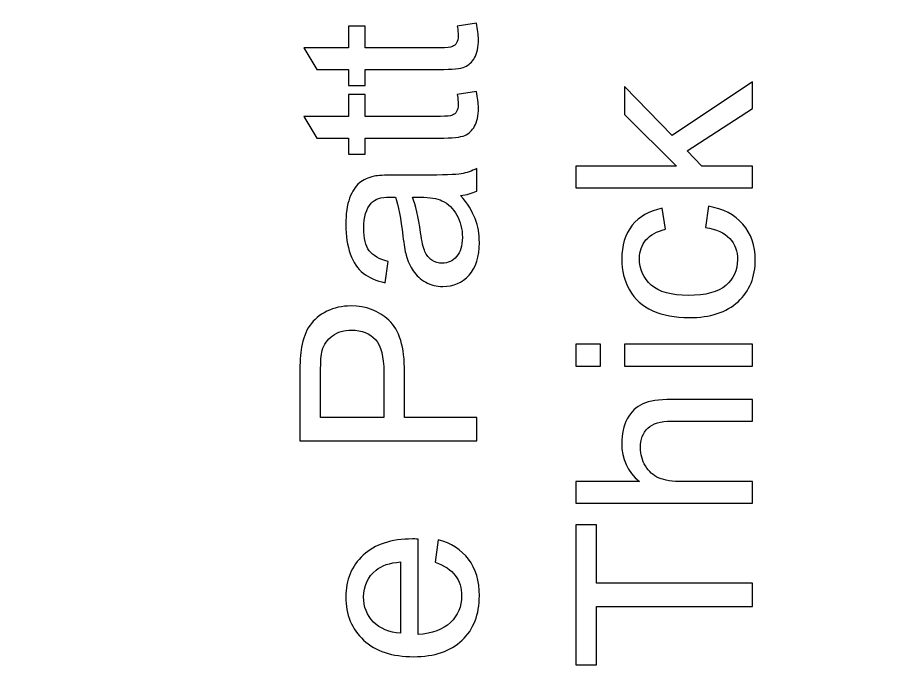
# Model space of a CAD drawing. Header units: millimetres. Extents: x -870 to 610, y 34 to 322.
# Drawn here: x -101.49 to -79.07, y 100.26 to 117.14 of the extents above; entities that cross this region are included whole.
import ezdxf

# ---------------------------------------------------------------- set-up
doc = ezdxf.new("R2010")
doc.units = ezdxf.units.MM
doc.header["$MEASUREMENT"] = 0
doc.layers.add('Layer 1', color=7, linetype='Continuous')

msp = doc.modelspace()

# ---------------------------------------------------------------- linework, layer by layer
at = {"layer": 'Layer 1', "lineweight": 18}
msp.add_open_spline([(-61.4583, 140.3243), (-62.143, 130.0218), (-67.5645, 122.997), (-67.3692, 113.5247), (-67.3692, 113.5247), (-68.2073, 117.8319), (-68.9892, 121.888), (-69.8006, 126.4278), (-69.8006, 126.4278), (-70.3018, 129.2324), (-70.4464, 131.5609), (-69.5501, 134.3017), (-69.5501, 134.3017), (-66.2616, 144.359), (-67.2655, 140.6717), (-71.7917, 144.1146), (-71.7917, 144.1146), (-77.2199, 148.2432), (-74.4601, 153.2347), (-74.0614, 159.0283), (-74.0614, 159.0283), (-73.6944, 164.3653), (-76.9117, 171.2789), (-77.229, 180.9115), (-77.229, 180.9115), (-77.6488, 193.6667), (-74.965, 197.454), (-73.2, 207.4215), (-73.2, 207.4215), (-73.0204, 208.4352), (-72.9897, 209.2928), (-72.8416, 210.0051), (-72.8416, 210.0051), (-72.8416, 210.0051), (-72.8416, 210.0053), (-72.8416, 210.0053), (-72.8416, 210.0053), (-72.8416, 210.0053), (-72.153, 220.0835), (-72.153, 220.0835), (-72.153, 220.0835), (-72.153, 220.0835), (-73.9793, 229.7712), (-73.9793, 229.7712), (-73.9793, 229.7712), (-73.9793, 229.7712), (-77.3443, 243.3522), (-77.3443, 243.3522), (-77.3443, 243.3522), (-77.3443, 243.3522), (-78.8558, 249.0034), (-78.8558, 249.0034), (-78.8558, 249.0034), (-78.8558, 249.0034), (-82.1654, 260.8102), (-82.1654, 260.8102), (-82.1654, 260.8102), (-82.1654, 260.8102), (-85.4457, 270.5513), (-85.4457, 270.5513), (-85.4457, 270.5513), (-85.4457, 270.5513), (-86.582, 274.0215), (-86.582, 274.0215), (-86.582, 274.0215), (-86.582, 274.0215), (-89.5018, 282.2442), (-89.5018, 282.2442), (-89.5018, 282.2442), (-89.5377, 282.2444), (-89.5733, 282.245), (-89.6085, 282.2459), (-89.6085, 282.2459), (-89.6085, 282.2459), (-90.1014, 283.9327), (-90.1014, 283.9327), (-90.1014, 283.9327), (-90.1014, 283.9327), (-93.7294, 292.6255), (-93.7294, 292.6255), (-93.7294, 292.6255), (-93.7294, 292.6255), (-96.8231, 299.4259), (-96.8231, 299.4259), (-96.8231, 299.4259), (-96.8231, 299.4259), (-102.3673, 308.6872), (-102.3673, 308.6872), (-102.3673, 308.6872), (-107.5366, 314.8667), (-102.4277, 318.1924), (-114.7419, 317.5729), (-114.7419, 317.5729), (-119.1629, 317.3505), (-123.3097, 316.8835), (-127.0643, 315.6869), (-127.0643, 315.6869), (-135.6741, 312.9428), (-139.169, 309.5699), (-143.714, 304.1025), (-143.714, 304.1025), (-147.9106, 299.0542), (-151.6037, 292.6966), (-153.9396, 285.7551), (-153.9396, 285.7551), (-155.2429, 281.8825), (-155.2458, 277.6894), (-155.5474, 273.3557), (-155.5474, 273.3557), (-155.5474, 273.3557), (-159.1261, 248.5431), (-159.1261, 248.5431), (-159.1261, 248.5431), (-159.9011, 244.1717), (-161.2298, 241.0493), (-162.127, 237.17), (-162.127, 237.17), (-163.4406, 231.4902), (-158.5768, 231.6859), (-160.8392, 225.9524), (-160.8392, 225.9524), (-162.6588, 221.3413), (-163.8048, 220.8725), (-162.3938, 214.8218), (-162.3938, 214.8218), (-160.088, 204.933), (-157.4682, 204.3198), (-161.6944, 191.1467), (-161.6944, 191.1467), (-164.5792, 182.1541), (-172.2431, 153.6577), (-170.199, 143.7667), (-170.199, 143.7667), (-169.0241, 138.0817), (-166.6332, 138.8823), (-164.3264, 135.5622), (-164.3264, 135.5622), (-160.5499, 130.1265), (-167.6326, 121.0831), (-160.3235, 112.0447), (-160.3235, 112.0447), (-157.7285, 108.8358), (-156.5433, 107.6488), (-155.2152, 102.742), (-155.2152, 102.742), (-150.9445, 86.9606), (-149.3764, 87.8537), (-136.1429, 79.4165), (-136.1429, 79.4165), (-132.4956, 77.0914), (-130.8418, 76.4356), (-126.3965, 74.716), (-126.3965, 74.716), (-122.8155, 73.3306), (-120.4173, 71.2866), (-117.5871, 69.3721), (-117.5871, 69.3721), (-111.5416, 65.283), (-111.0962, 69.2922), (-105.9227, 68.4773), (-105.9227, 68.4773), (-102.5119, 67.9403), (-99.7975, 63.5548), (-96.3893, 63.6483), (-96.3893, 63.6483), (-90.6464, 63.8064), (-92.8878, 72.2257), (-92.6495, 73.7663), (-92.6495, 73.7663), (-78.6971, 75.3249), (-79.9601, 71.2585), (-66.0643, 78.9154), (-66.0643, 78.9154), (-62.1544, 78.4079), (-59.9438, 79.412), (-55.2989, 77.9645), (-55.2989, 77.9645), (-47.2473, 75.4553), (-48.5106, 66.3716), (-41.3608, 68.4052), (-41.3608, 68.4052), (-37.558, 69.4869), (-36.1554, 79.7507), (-26.4586, 88.8055), (-26.4586, 88.8055), (-22.4184, 92.5785), (-19.5459, 97.2582), (-15.5246, 101.1581), (-15.5246, 101.1581), (-10.9385, 105.6058), (-7.1875, 106.2869), (-4.1575, 113.4286), (-4.1575, 113.4286), (-2.8532, 116.5026), (-1.7907, 118.6093), (-0.1652, 121.4457), (-0.1652, 121.4457), (1.5442, 124.4288), (2.7689, 125.9482), (4.2257, 128.7177), (4.2257, 128.7177), (10.012, 139.7196), (13.0394, 153.096), (9.3745, 166.6686), (9.3745, 166.6686), (7.6881, 172.9146), (5.5127, 178.6499), (4.4439, 185.3142), (4.4439, 185.3142), (1.3919, 204.3396), (5.6807, 232.4546), (6.4408, 252.1994), (6.4408, 252.1994), (6.7266, 259.6258), (7.44, 266.7783), (7.9696, 274.0591), (7.9696, 274.0591), (8.6266, 283.0962), (10.2006, 288.0336), (4.4628, 293.3622), (4.4628, 293.3622), (2.655, 294.9838), (-6.8065, 302.4276), (-8.5356, 303.0349), (-8.5356, 303.0349), (-9.5815, 303.4021), (-11.9697, 303.851), (-13.297, 304.22), (-13.297, 304.22), (-14.602, 300.5599), (-18.1528, 290.3489), (-18.0876, 287.0578), (-18.0876, 287.0578), (-18.035, 284.3907), (-18.3813, 280.4444), (-18.4591, 277.6022), (-18.4591, 277.6022), (-18.8544, 263.1876), (-19.2465, 258.2553), (-24.2889, 244.5826), (-24.2889, 244.5826), (-26.0731, 239.7442), (-27.6464, 236.9771), (-28.9607, 231.6226), (-28.9607, 231.6226), (-29.8251, 228.1012), (-31.5991, 223.8457), (-32.6734, 220.0285), (-32.6734, 220.0285), (-33.3292, 217.6975), (-35.9242, 213.5876), (-37.1377, 211.1454), (-37.1377, 211.1454), (-39.1171, 207.162), (-43.8097, 200.4853), (-44.8028, 196.981), (-44.8028, 196.981), (-44.7391, 196.9085), (-52.9458, 176.4169), (-53.4554, 174.9798), (-53.4554, 174.9798), (-57.4859, 163.6133), (-60.5171, 152.3919), (-61.4583, 140.3243)], degree=3, knots=[0, 0, 0, 0, 0.0149254, 0.0149254, 0.0149254, 0.0149254, 0.0298507, 0.0298507, 0.0298507, 0.0298507, 0.0447761, 0.0447761, 0.0447761, 0.0447761, 0.0597015, 0.0597015, 0.0597015, 0.0597015, 0.0746269, 0.0746269, 0.0746269, 0.0746269, 0.0895522, 0.0895522, 0.0895522, 0.0895522, 0.1044776, 0.1044776, 0.1044776, 0.1044776, 0.119403, 0.119403, 0.119403, 0.119403, 0.1343284, 0.1343284, 0.1343284, 0.1343284, 0.1492537, 0.1492537, 0.1492537, 0.1492537, 0.1641791, 0.1641791, 0.1641791, 0.1641791, 0.1791045, 0.1791045, 0.1791045, 0.1791045, 0.1940299, 0.1940299, 0.1940299, 0.1940299, 0.2089552, 0.2089552, 0.2089552, 0.2089552, 0.2238806, 0.2238806, 0.2238806, 0.2238806, 0.238806, 0.238806, 0.238806, 0.238806, 0.2537313, 0.2537313, 0.2537313, 0.2537313, 0.2686567, 0.2686567, 0.2686567, 0.2686567, 0.2835821, 0.2835821, 0.2835821, 0.2835821, 0.2985075, 0.2985075, 0.2985075, 0.2985075, 0.3134328, 0.3134328, 0.3134328, 0.3134328, 0.3283582, 0.3283582, 0.3283582, 0.3283582, 0.3432836, 0.3432836, 0.3432836, 0.3432836, 0.358209, 0.358209, 0.358209, 0.358209, 0.3731343, 0.3731343, 0.3731343, 0.3731343, 0.3880597, 0.3880597, 0.3880597, 0.3880597, 0.4029851, 0.4029851, 0.4029851, 0.4029851, 0.4179104, 0.4179104, 0.4179104, 0.4179104, 0.4328358, 0.4328358, 0.4328358, 0.4328358, 0.4477612, 0.4477612, 0.4477612, 0.4477612, 0.4626866, 0.4626866, 0.4626866, 0.4626866, 0.4776119, 0.4776119, 0.4776119, 0.4776119, 0.4925373, 0.4925373, 0.4925373, 0.4925373, 0.5074627, 0.5074627, 0.5074627, 0.5074627, 0.5223881, 0.5223881, 0.5223881, 0.5223881, 0.5373134, 0.5373134, 0.5373134, 0.5373134, 0.5522388, 0.5522388, 0.5522388, 0.5522388, 0.5671642, 0.5671642, 0.5671642, 0.5671642, 0.5820896, 0.5820896, 0.5820896, 0.5820896, 0.5970149, 0.5970149, 0.5970149, 0.5970149, 0.6119403, 0.6119403, 0.6119403, 0.6119403, 0.6268657, 0.6268657, 0.6268657, 0.6268657, 0.641791, 0.641791, 0.641791, 0.641791, 0.6567164, 0.6567164, 0.6567164, 0.6567164, 0.6716418, 0.6716418, 0.6716418, 0.6716418, 0.6865672, 0.6865672, 0.6865672, 0.6865672, 0.7014925, 0.7014925, 0.7014925, 0.7014925, 0.7164179, 0.7164179, 0.7164179, 0.7164179, 0.7313433, 0.7313433, 0.7313433, 0.7313433, 0.7462687, 0.7462687, 0.7462687, 0.7462687, 0.761194, 0.761194, 0.761194, 0.761194, 0.7761194, 0.7761194, 0.7761194, 0.7761194, 0.7910448, 0.7910448, 0.7910448, 0.7910448, 0.8059701, 0.8059701, 0.8059701, 0.8059701, 0.8208955, 0.8208955, 0.8208955, 0.8208955, 0.8358209, 0.8358209, 0.8358209, 0.8358209, 0.8507463, 0.8507463, 0.8507463, 0.8507463, 0.8656716, 0.8656716, 0.8656716, 0.8656716, 0.880597, 0.880597, 0.880597, 0.880597, 0.8955224, 0.8955224, 0.8955224, 0.8955224, 0.9104478, 0.9104478, 0.9104478, 0.9104478, 0.9253731, 0.9253731, 0.9253731, 0.9253731, 0.9402985, 0.9402985, 0.9402985, 0.9402985, 0.9552239, 0.9552239, 0.9552239, 0.9552239, 0.9701493, 0.9701493, 0.9701493, 0.9701493, 1, 1, 1, 1], dxfattribs=at)
at = {"layer": 'Layer 1'}
for points, knots in [([(-90.1798, 116.9205), (-90.1798, 116.9205), (-89.6866, 116.9967), (-89.6866, 116.9967), (-89.6866, 116.9967), (-89.6538, 116.84), (-89.6368, 116.6993), (-89.6368, 116.5765), (-89.6368, 116.5765), (-89.6368, 116.3744), (-89.6686, 116.2177), (-89.7332, 116.1055), (-89.7332, 116.1055), (-89.7977, 115.9944), (-89.8813, 115.9161), (-89.9861, 115.8706), (-89.9861, 115.8706), (-90.0909, 115.8251), (-90.311, 115.8029), (-90.6465, 115.8029), (-90.6465, 115.8029), (-90.6465, 115.8029), (-92.5452, 115.8029), (-92.5452, 115.8029), (-92.5452, 115.8029), (-92.5452, 115.8029), (-92.5452, 115.3901), (-92.5452, 115.3901), (-92.5452, 115.3901), (-92.5452, 115.3901), (-92.977, 115.3901), (-92.977, 115.3901), (-92.977, 115.3901), (-92.977, 115.3901), (-92.977, 115.8029), (-92.977, 115.8029), (-92.977, 115.8029), (-92.977, 115.8029), (-93.7919, 115.8029), (-93.7919, 115.8029), (-93.7919, 115.8029), (-93.7919, 115.8029), (-94.1274, 116.3617), (-94.1274, 116.3617), (-94.1274, 116.3617), (-94.1274, 116.3617), (-92.977, 116.3617), (-92.977, 116.3617), (-92.977, 116.3617), (-92.977, 116.3617), (-92.977, 116.9205), (-92.977, 116.9205), (-92.977, 116.9205), (-92.977, 116.9205), (-92.5452, 116.9205), (-92.5452, 116.9205), (-92.5452, 116.9205), (-92.5452, 116.9205), (-92.5452, 116.3617), (-92.5452, 116.3617), (-92.5452, 116.3617), (-92.5452, 116.3617), (-90.6148, 116.3617), (-90.6148, 116.3617), (-90.6148, 116.3617), (-90.4549, 116.3617), (-90.3523, 116.3712), (-90.3068, 116.3913), (-90.3068, 116.3913), (-90.2613, 116.4103), (-90.2253, 116.4421), (-90.1978, 116.4865), (-90.1978, 116.4865), (-90.1713, 116.531), (-90.1576, 116.5945), (-90.1576, 116.677), (-90.1576, 116.677), (-90.1576, 116.7384), (-90.165, 116.8199), (-90.1798, 116.9205)], [0, 0, 0, 0, 0.047619, 0.047619, 0.047619, 0.047619, 0.0952381, 0.0952381, 0.0952381, 0.0952381, 0.1428571, 0.1428571, 0.1428571, 0.1428571, 0.1904762, 0.1904762, 0.1904762, 0.1904762, 0.2380952, 0.2380952, 0.2380952, 0.2380952, 0.2857143, 0.2857143, 0.2857143, 0.2857143, 0.3333333, 0.3333333, 0.3333333, 0.3333333, 0.3809524, 0.3809524, 0.3809524, 0.3809524, 0.4285714, 0.4285714, 0.4285714, 0.4285714, 0.4761905, 0.4761905, 0.4761905, 0.4761905, 0.5238095, 0.5238095, 0.5238095, 0.5238095, 0.5714286, 0.5714286, 0.5714286, 0.5714286, 0.6190476, 0.6190476, 0.6190476, 0.6190476, 0.6666667, 0.6666667, 0.6666667, 0.6666667, 0.7142857, 0.7142857, 0.7142857, 0.7142857, 0.7619048, 0.7619048, 0.7619048, 0.7619048, 0.8095238, 0.8095238, 0.8095238, 0.8095238, 0.8571429, 0.8571429, 0.8571429, 0.8571429, 0.9047619, 0.9047619, 0.9047619, 0.9047619, 1, 1, 1, 1]), ([(-82.5874, 112.7611), (-82.5874, 112.7611), (-87.134, 112.7611), (-87.134, 112.7611), (-87.134, 112.7611), (-87.134, 112.7611), (-87.134, 113.3199), (-87.134, 113.3199), (-87.134, 113.3199), (-87.134, 113.3199), (-84.5443, 113.3199), (-84.5443, 113.3199), (-84.5443, 113.3199), (-84.5443, 113.3199), (-85.8831, 114.6407), (-85.8831, 114.6407), (-85.8831, 114.6407), (-85.8831, 114.6407), (-85.8831, 115.3625), (-85.8831, 115.3625), (-85.8831, 115.3625), (-85.8831, 115.3625), (-84.6586, 114.1052), (-84.6586, 114.1052), (-84.6586, 114.1052), (-84.6586, 114.1052), (-82.5874, 115.4895), (-82.5874, 115.4895), (-82.5874, 115.4895), (-82.5874, 115.4895), (-82.5874, 114.8016), (-82.5874, 114.8016), (-82.5874, 114.8016), (-82.5874, 114.8016), (-84.2712, 113.7073), (-84.2712, 113.7073), (-84.2712, 113.7073), (-84.2712, 113.7073), (-83.8944, 113.3199), (-83.8944, 113.3199), (-83.8944, 113.3199), (-83.8944, 113.3199), (-82.5874, 113.3199), (-82.5874, 113.3199), (-82.5874, 113.3199), (-82.5874, 113.3199), (-82.5874, 112.7611), (-82.5874, 112.7611)], [0, 0, 0, 0, 0.0769231, 0.0769231, 0.0769231, 0.0769231, 0.1538462, 0.1538462, 0.1538462, 0.1538462, 0.2307692, 0.2307692, 0.2307692, 0.2307692, 0.3076923, 0.3076923, 0.3076923, 0.3076923, 0.3846154, 0.3846154, 0.3846154, 0.3846154, 0.4615385, 0.4615385, 0.4615385, 0.4615385, 0.5384615, 0.5384615, 0.5384615, 0.5384615, 0.6153846, 0.6153846, 0.6153846, 0.6153846, 0.6923077, 0.6923077, 0.6923077, 0.6923077, 0.7692308, 0.7692308, 0.7692308, 0.7692308, 0.8461538, 0.8461538, 0.8461538, 0.8461538, 1, 1, 1, 1]), ([(-90.1798, 115.1563), (-90.1798, 115.1563), (-89.6866, 115.2325), (-89.6866, 115.2325), (-89.6866, 115.2325), (-89.6538, 115.0758), (-89.6368, 114.9351), (-89.6368, 114.8123), (-89.6368, 114.8123), (-89.6368, 114.6102), (-89.6686, 114.4535), (-89.7332, 114.3413), (-89.7332, 114.3413), (-89.7977, 114.2302), (-89.8813, 114.1519), (-89.9861, 114.1064), (-89.9861, 114.1064), (-90.0909, 114.0609), (-90.311, 114.0387), (-90.6465, 114.0387), (-90.6465, 114.0387), (-90.6465, 114.0387), (-92.5452, 114.0387), (-92.5452, 114.0387), (-92.5452, 114.0387), (-92.5452, 114.0387), (-92.5452, 113.6259), (-92.5452, 113.6259), (-92.5452, 113.6259), (-92.5452, 113.6259), (-92.977, 113.6259), (-92.977, 113.6259), (-92.977, 113.6259), (-92.977, 113.6259), (-92.977, 114.0387), (-92.977, 114.0387), (-92.977, 114.0387), (-92.977, 114.0387), (-93.7919, 114.0387), (-93.7919, 114.0387), (-93.7919, 114.0387), (-93.7919, 114.0387), (-94.1274, 114.5975), (-94.1274, 114.5975), (-94.1274, 114.5975), (-94.1274, 114.5975), (-92.977, 114.5975), (-92.977, 114.5975), (-92.977, 114.5975), (-92.977, 114.5975), (-92.977, 115.1563), (-92.977, 115.1563), (-92.977, 115.1563), (-92.977, 115.1563), (-92.5452, 115.1563), (-92.5452, 115.1563), (-92.5452, 115.1563), (-92.5452, 115.1563), (-92.5452, 114.5975), (-92.5452, 114.5975), (-92.5452, 114.5975), (-92.5452, 114.5975), (-90.6148, 114.5975), (-90.6148, 114.5975), (-90.6148, 114.5975), (-90.4549, 114.5975), (-90.3523, 114.607), (-90.3068, 114.6271), (-90.3068, 114.6271), (-90.2613, 114.6461), (-90.2253, 114.6779), (-90.1978, 114.7223), (-90.1978, 114.7223), (-90.1713, 114.7668), (-90.1576, 114.8303), (-90.1576, 114.9128), (-90.1576, 114.9128), (-90.1576, 114.9742), (-90.165, 115.0557), (-90.1798, 115.1563)], [0, 0, 0, 0, 0.047619, 0.047619, 0.047619, 0.047619, 0.0952381, 0.0952381, 0.0952381, 0.0952381, 0.1428571, 0.1428571, 0.1428571, 0.1428571, 0.1904762, 0.1904762, 0.1904762, 0.1904762, 0.2380952, 0.2380952, 0.2380952, 0.2380952, 0.2857143, 0.2857143, 0.2857143, 0.2857143, 0.3333333, 0.3333333, 0.3333333, 0.3333333, 0.3809524, 0.3809524, 0.3809524, 0.3809524, 0.4285714, 0.4285714, 0.4285714, 0.4285714, 0.4761905, 0.4761905, 0.4761905, 0.4761905, 0.5238095, 0.5238095, 0.5238095, 0.5238095, 0.5714286, 0.5714286, 0.5714286, 0.5714286, 0.6190476, 0.6190476, 0.6190476, 0.6190476, 0.6666667, 0.6666667, 0.6666667, 0.6666667, 0.7142857, 0.7142857, 0.7142857, 0.7142857, 0.7619048, 0.7619048, 0.7619048, 0.7619048, 0.8095238, 0.8095238, 0.8095238, 0.8095238, 0.8571429, 0.8571429, 0.8571429, 0.8571429, 0.9047619, 0.9047619, 0.9047619, 0.9047619, 1, 1, 1, 1]), ([(-90.0941, 112.5644), (-89.9173, 112.3569), (-89.7935, 112.1569), (-89.7205, 111.9653), (-89.7205, 111.9653), (-89.6474, 111.7738), (-89.6114, 111.5685), (-89.6114, 111.3483), (-89.6114, 111.3483), (-89.6114, 110.9864), (-89.6993, 110.708), (-89.876, 110.5133), (-89.876, 110.5133), (-90.0517, 110.3186), (-90.2771, 110.2212), (-90.5513, 110.2212), (-90.5513, 110.2212), (-90.7121, 110.2212), (-90.8592, 110.2582), (-90.9926, 110.3313), (-90.9926, 110.3313), (-91.1259, 110.4054), (-91.2318, 110.5017), (-91.3122, 110.6202), (-91.3122, 110.6202), (-91.3926, 110.7398), (-91.454, 110.8731), (-91.4953, 111.0224), (-91.4953, 111.0224), (-91.5239, 111.1324), (-91.5514, 111.2986), (-91.5789, 111.5198), (-91.5789, 111.5198), (-91.6318, 111.9706), (-91.6964, 112.304), (-91.7705, 112.5167), (-91.7705, 112.5167), (-91.8467, 112.5188), (-91.8953, 112.5199), (-91.9154, 112.5199), (-91.9154, 112.5199), (-92.1419, 112.5199), (-92.3017, 112.467), (-92.3949, 112.3612), (-92.3949, 112.3612), (-92.5208, 112.2183), (-92.5833, 112.0056), (-92.5833, 111.724), (-92.5833, 111.724), (-92.5833, 111.4605), (-92.5367, 111.2658), (-92.4446, 111.1409), (-92.4446, 111.1409), (-92.3525, 111.015), (-92.1885, 110.9229), (-91.9546, 110.8626), (-91.9546, 110.8626), (-91.9546, 110.8626), (-92.0308, 110.3165), (-92.0308, 110.3165), (-92.0308, 110.3165), (-92.2647, 110.3662), (-92.4541, 110.4477), (-92.5981, 110.562), (-92.5981, 110.562), (-92.742, 110.6763), (-92.8521, 110.8414), (-92.9304, 111.0573), (-92.9304, 111.0573), (-93.0076, 111.2721), (-93.0468, 111.523), (-93.0468, 111.8066), (-93.0468, 111.8066), (-93.0468, 112.0881), (-93.014, 112.3178), (-92.9473, 112.4945), (-92.9473, 112.4945), (-92.8806, 112.6702), (-92.7981, 112.8004), (-92.6976, 112.8829), (-92.6976, 112.8829), (-92.597, 112.9655), (-92.47, 113.0237), (-92.3166, 113.0575), (-92.3166, 113.0575), (-92.2213, 113.0755), (-92.0499, 113.0851), (-91.8033, 113.0851), (-91.8033, 113.0851), (-91.8033, 113.0851), (-91.0624, 113.0851), (-91.0624, 113.0851), (-91.0624, 113.0851), (-90.5449, 113.0851), (-90.2179, 113.0967), (-90.0792, 113.12), (-90.0792, 113.12), (-89.9406, 113.1422), (-89.8083, 113.1888), (-89.6813, 113.2565), (-89.6813, 113.2565), (-89.6813, 113.2565), (-89.6813, 112.6723), (-89.6813, 112.6723), (-89.6813, 112.6723), (-89.7988, 112.6162), (-89.9364, 112.5802), (-90.0941, 112.5644)], [0, 0, 0, 0, 0.0357143, 0.0357143, 0.0357143, 0.0357143, 0.0714286, 0.0714286, 0.0714286, 0.0714286, 0.1071429, 0.1071429, 0.1071429, 0.1071429, 0.1428571, 0.1428571, 0.1428571, 0.1428571, 0.1785714, 0.1785714, 0.1785714, 0.1785714, 0.2142857, 0.2142857, 0.2142857, 0.2142857, 0.25, 0.25, 0.25, 0.25, 0.2857143, 0.2857143, 0.2857143, 0.2857143, 0.3214286, 0.3214286, 0.3214286, 0.3214286, 0.3571429, 0.3571429, 0.3571429, 0.3571429, 0.3928571, 0.3928571, 0.3928571, 0.3928571, 0.4285714, 0.4285714, 0.4285714, 0.4285714, 0.4642857, 0.4642857, 0.4642857, 0.4642857, 0.5, 0.5, 0.5, 0.5, 0.5357143, 0.5357143, 0.5357143, 0.5357143, 0.5714286, 0.5714286, 0.5714286, 0.5714286, 0.6071429, 0.6071429, 0.6071429, 0.6071429, 0.6428571, 0.6428571, 0.6428571, 0.6428571, 0.6785714, 0.6785714, 0.6785714, 0.6785714, 0.7142857, 0.7142857, 0.7142857, 0.7142857, 0.75, 0.75, 0.75, 0.75, 0.7857143, 0.7857143, 0.7857143, 0.7857143, 0.8214286, 0.8214286, 0.8214286, 0.8214286, 0.8571429, 0.8571429, 0.8571429, 0.8571429, 0.8928571, 0.8928571, 0.8928571, 0.8928571, 0.9285714, 0.9285714, 0.9285714, 0.9285714, 1, 1, 1, 1]), ([(-91.3323, 112.5199), (-91.2498, 112.3167), (-91.1799, 112.0119), (-91.1228, 111.6055), (-91.1228, 111.6055), (-91.0899, 111.3748), (-91.0529, 111.2118), (-91.0116, 111.1166), (-91.0116, 111.1166), (-90.9704, 111.0213), (-90.91, 110.9483), (-90.8317, 110.8964), (-90.8317, 110.8964), (-90.7523, 110.8446), (-90.6645, 110.8181), (-90.5671, 110.8181), (-90.5671, 110.8181), (-90.42, 110.8181), (-90.2962, 110.8742), (-90.1978, 110.9874), (-90.1978, 110.9874), (-90.0993, 111.1007), (-90.0496, 111.2658), (-90.0496, 111.4827), (-90.0496, 111.4827), (-90.0496, 111.6976), (-90.0962, 111.8891), (-90.1904, 112.0574), (-90.1904, 112.0574), (-90.2835, 112.2246), (-90.4116, 112.3485), (-90.5735, 112.4268), (-90.5735, 112.4268), (-90.6994, 112.4871), (-90.8846, 112.5167), (-91.1291, 112.5167), (-91.1291, 112.5167), (-91.1291, 112.5167), (-91.3323, 112.5199), (-91.3323, 112.5199)], [0, 0, 0, 0, 0.0909091, 0.0909091, 0.0909091, 0.0909091, 0.1818182, 0.1818182, 0.1818182, 0.1818182, 0.2727273, 0.2727273, 0.2727273, 0.2727273, 0.3636364, 0.3636364, 0.3636364, 0.3636364, 0.4545455, 0.4545455, 0.4545455, 0.4545455, 0.5454545, 0.5454545, 0.5454545, 0.5454545, 0.6363636, 0.6363636, 0.6363636, 0.6363636, 0.7272727, 0.7272727, 0.7272727, 0.7272727, 0.8181818, 0.8181818, 0.8181818, 0.8181818, 1, 1, 1, 1]), ([(-83.7939, 111.7367), (-83.7939, 111.7367), (-83.7177, 112.2828), (-83.7177, 112.2828), (-83.7177, 112.2828), (-83.342, 112.2224), (-83.0488, 112.07), (-82.8361, 111.8234), (-82.8361, 111.8234), (-82.6234, 111.5768), (-82.5175, 111.2731), (-82.5175, 110.9143), (-82.5175, 110.9143), (-82.5175, 110.4645), (-82.6647, 110.1026), (-82.9589, 109.8295), (-82.9589, 109.8295), (-83.2531, 109.5554), (-83.6743, 109.4189), (-84.2225, 109.4189), (-84.2225, 109.4189), (-84.5781, 109.4189), (-84.8882, 109.4782), (-85.1539, 109.5956), (-85.1539, 109.5956), (-85.4206, 109.7131), (-85.6206, 109.892), (-85.7529, 110.1333), (-85.7529, 110.1333), (-85.8862, 110.3735), (-85.9529, 110.6349), (-85.9529, 110.9186), (-85.9529, 110.9186), (-85.9529, 111.2752), (-85.8629, 111.5684), (-85.682, 111.7949), (-85.682, 111.7949), (-85.501, 112.0224), (-85.2438, 112.1685), (-84.9115, 112.232), (-84.9115, 112.232), (-84.9115, 112.232), (-84.829, 111.6922), (-84.829, 111.6922), (-84.829, 111.6922), (-85.0501, 111.6403), (-85.2163, 111.5493), (-85.3285, 111.417), (-85.3285, 111.417), (-85.4396, 111.2858), (-85.4957, 111.1271), (-85.4957, 110.9408), (-85.4957, 110.9408), (-85.4957, 110.6593), (-85.3952, 110.4307), (-85.1941, 110.2539), (-85.1941, 110.2539), (-84.9919, 110.0782), (-84.6744, 109.9904), (-84.2384, 109.9904), (-84.2384, 109.9904), (-83.796, 109.9904), (-83.4753, 110.0751), (-83.2753, 110.2444), (-83.2753, 110.2444), (-83.0753, 110.4148), (-82.9748, 110.636), (-82.9748, 110.908), (-82.9748, 110.908), (-82.9748, 111.1281), (-83.0414, 111.3112), (-83.1758, 111.4573), (-83.1758, 111.4573), (-83.3092, 111.6044), (-83.5156, 111.6975), (-83.7939, 111.7367)], [0, 0, 0, 0, 0.05, 0.05, 0.05, 0.05, 0.1, 0.1, 0.1, 0.1, 0.15, 0.15, 0.15, 0.15, 0.2, 0.2, 0.2, 0.2, 0.25, 0.25, 0.25, 0.25, 0.3, 0.3, 0.3, 0.3, 0.35, 0.35, 0.35, 0.35, 0.4, 0.4, 0.4, 0.4, 0.45, 0.45, 0.45, 0.45, 0.5, 0.5, 0.5, 0.5, 0.55, 0.55, 0.55, 0.55, 0.6, 0.6, 0.6, 0.6, 0.65, 0.65, 0.65, 0.65, 0.7, 0.7, 0.7, 0.7, 0.75, 0.75, 0.75, 0.75, 0.8, 0.8, 0.8, 0.8, 0.85, 0.85, 0.85, 0.85, 0.9, 0.9, 0.9, 0.9, 1, 1, 1, 1]), ([(-89.6813, 106.2461), (-89.6813, 106.2461), (-94.2279, 106.2461), (-94.2279, 106.2461), (-94.2279, 106.2461), (-94.2279, 106.2461), (-94.2279, 107.9627), (-94.2279, 107.9627), (-94.2279, 107.9627), (-94.2279, 108.2643), (-94.2131, 108.495), (-94.1845, 108.6548), (-94.1845, 108.6548), (-94.1475, 108.8781), (-94.0766, 109.0655), (-93.9728, 109.2168), (-93.9728, 109.2168), (-93.8681, 109.3681), (-93.722, 109.4898), (-93.5347, 109.5819), (-93.5347, 109.5819), (-93.3474, 109.674), (-93.141, 109.7195), (-92.9156, 109.7195), (-92.9156, 109.7195), (-92.5303, 109.7195), (-92.2033, 109.5967), (-91.9366, 109.3501), (-91.9366, 109.3501), (-91.6689, 109.1046), (-91.5355, 108.6591), (-91.5355, 108.0156), (-91.5355, 108.0156), (-91.5355, 108.0156), (-91.5355, 106.8493), (-91.5355, 106.8493), (-91.5355, 106.8493), (-91.5355, 106.8493), (-89.6813, 106.8493), (-89.6813, 106.8493), (-89.6813, 106.8493), (-89.6813, 106.8493), (-89.6813, 106.2461), (-89.6813, 106.2461)], [0, 0, 0, 0, 0.0833333, 0.0833333, 0.0833333, 0.0833333, 0.1666667, 0.1666667, 0.1666667, 0.1666667, 0.25, 0.25, 0.25, 0.25, 0.3333333, 0.3333333, 0.3333333, 0.3333333, 0.4166667, 0.4166667, 0.4166667, 0.4166667, 0.5, 0.5, 0.5, 0.5, 0.5833333, 0.5833333, 0.5833333, 0.5833333, 0.6666667, 0.6666667, 0.6666667, 0.6666667, 0.75, 0.75, 0.75, 0.75, 0.8333333, 0.8333333, 0.8333333, 0.8333333, 1, 1, 1, 1]), ([(-92.0689, 106.8493), (-92.0689, 106.8493), (-92.0689, 108.0241), (-92.0689, 108.0241), (-92.0689, 108.0241), (-92.0689, 108.4135), (-92.1409, 108.6887), (-92.2859, 108.8527), (-92.2859, 108.8527), (-92.4309, 109.0157), (-92.6341, 109.0972), (-92.8976, 109.0972), (-92.8976, 109.0972), (-93.087, 109.0972), (-93.25, 109.0496), (-93.3855, 108.9533), (-93.3855, 108.9533), (-93.5209, 108.857), (-93.6109, 108.73), (-93.6543, 108.5733), (-93.6543, 108.5733), (-93.6807, 108.4717), (-93.6945, 108.2844), (-93.6945, 108.0124), (-93.6945, 108.0124), (-93.6945, 108.0124), (-93.6945, 106.8493), (-93.6945, 106.8493), (-93.6945, 106.8493), (-93.6945, 106.8493), (-92.0689, 106.8493), (-92.0689, 106.8493)], [0, 0, 0, 0, 0.1111111, 0.1111111, 0.1111111, 0.1111111, 0.2222222, 0.2222222, 0.2222222, 0.2222222, 0.3333333, 0.3333333, 0.3333333, 0.3333333, 0.4444444, 0.4444444, 0.4444444, 0.4444444, 0.5555556, 0.5555556, 0.5555556, 0.5555556, 0.6666667, 0.6666667, 0.6666667, 0.6666667, 0.7777778, 0.7777778, 0.7777778, 0.7777778, 1, 1, 1, 1]), ([(-86.499, 108.1732), (-86.499, 108.1732), (-87.134, 108.1732), (-87.134, 108.1732), (-87.134, 108.1732), (-87.134, 108.1732), (-87.134, 108.732), (-87.134, 108.732), (-87.134, 108.732), (-87.134, 108.732), (-86.499, 108.732), (-86.499, 108.732), (-86.499, 108.732), (-86.499, 108.732), (-86.499, 108.1732), (-86.499, 108.1732)], [0, 0, 0, 0, 0.2, 0.2, 0.2, 0.2, 0.4, 0.4, 0.4, 0.4, 0.6, 0.6, 0.6, 0.6, 1, 1, 1, 1]), ([(-82.5874, 108.1732), (-82.5874, 108.1732), (-85.8831, 108.1732), (-85.8831, 108.1732), (-85.8831, 108.1732), (-85.8831, 108.1732), (-85.8831, 108.732), (-85.8831, 108.732), (-85.8831, 108.732), (-85.8831, 108.732), (-82.5874, 108.732), (-82.5874, 108.732), (-82.5874, 108.732), (-82.5874, 108.732), (-82.5874, 108.1732), (-82.5874, 108.1732)], [0, 0, 0, 0, 0.2, 0.2, 0.2, 0.2, 0.4, 0.4, 0.4, 0.4, 0.6, 0.6, 0.6, 0.6, 1, 1, 1, 1]), ([(-82.5874, 104.6415), (-82.5874, 104.6415), (-87.134, 104.6415), (-87.134, 104.6415), (-87.134, 104.6415), (-87.134, 104.6415), (-87.134, 105.2003), (-87.134, 105.2003), (-87.134, 105.2003), (-87.134, 105.2003), (-85.4978, 105.2003), (-85.4978, 105.2003), (-85.4978, 105.2003), (-85.8016, 105.4596), (-85.9529, 105.7866), (-85.9529, 106.1824), (-85.9529, 106.1824), (-85.9529, 106.4248), (-85.9053, 106.6354), (-85.809, 106.8153), (-85.809, 106.8153), (-85.7127, 106.9942), (-85.5804, 107.1222), (-85.411, 107.1995), (-85.411, 107.1995), (-85.2406, 107.2768), (-84.9951, 107.3149), (-84.6734, 107.3149), (-84.6734, 107.3149), (-84.6734, 107.3149), (-82.5874, 107.3149), (-82.5874, 107.3149), (-82.5874, 107.3149), (-82.5874, 107.3149), (-82.5874, 106.7561), (-82.5874, 106.7561), (-82.5874, 106.7561), (-82.5874, 106.7561), (-84.6713, 106.7561), (-84.6713, 106.7561), (-84.6713, 106.7561), (-84.9496, 106.7561), (-85.1528, 106.6957), (-85.2798, 106.5761), (-85.2798, 106.5761), (-85.4068, 106.4555), (-85.4703, 106.2862), (-85.4703, 106.066), (-85.4703, 106.066), (-85.4703, 105.902), (-85.428, 105.7475), (-85.3422, 105.6025), (-85.3422, 105.6025), (-85.2565, 105.4575), (-85.1401, 105.3548), (-84.993, 105.2924), (-84.993, 105.2924), (-84.8469, 105.231), (-84.6448, 105.2003), (-84.3866, 105.2003), (-84.3866, 105.2003), (-84.3866, 105.2003), (-82.5874, 105.2003), (-82.5874, 105.2003), (-82.5874, 105.2003), (-82.5874, 105.2003), (-82.5874, 104.6415), (-82.5874, 104.6415)], [0, 0, 0, 0, 0.0555556, 0.0555556, 0.0555556, 0.0555556, 0.1111111, 0.1111111, 0.1111111, 0.1111111, 0.1666667, 0.1666667, 0.1666667, 0.1666667, 0.2222222, 0.2222222, 0.2222222, 0.2222222, 0.2777778, 0.2777778, 0.2777778, 0.2777778, 0.3333333, 0.3333333, 0.3333333, 0.3333333, 0.3888889, 0.3888889, 0.3888889, 0.3888889, 0.4444444, 0.4444444, 0.4444444, 0.4444444, 0.5, 0.5, 0.5, 0.5, 0.5555556, 0.5555556, 0.5555556, 0.5555556, 0.6111111, 0.6111111, 0.6111111, 0.6111111, 0.6666667, 0.6666667, 0.6666667, 0.6666667, 0.7222222, 0.7222222, 0.7222222, 0.7222222, 0.7777778, 0.7777778, 0.7777778, 0.7777778, 0.8333333, 0.8333333, 0.8333333, 0.8333333, 0.8888889, 0.8888889, 0.8888889, 0.8888889, 1, 1, 1, 1]), ([(-82.5874, 101.9883), (-82.5874, 101.9883), (-86.6006, 101.9883), (-86.6006, 101.9883), (-86.6006, 101.9883), (-86.6006, 101.9883), (-86.6006, 100.4897), (-86.6006, 100.4897), (-86.6006, 100.4897), (-86.6006, 100.4897), (-87.134, 100.4897), (-87.134, 100.4897), (-87.134, 100.4897), (-87.134, 100.4897), (-87.134, 104.0901), (-87.134, 104.0901), (-87.134, 104.0901), (-87.134, 104.0901), (-86.6006, 104.0901), (-86.6006, 104.0901), (-86.6006, 104.0901), (-86.6006, 104.0901), (-86.6006, 102.5915), (-86.6006, 102.5915), (-86.6006, 102.5915), (-86.6006, 102.5915), (-82.5874, 102.5915), (-82.5874, 102.5915), (-82.5874, 102.5915), (-82.5874, 102.5915), (-82.5874, 101.9883), (-82.5874, 101.9883)], [0, 0, 0, 0, 0.1111111, 0.1111111, 0.1111111, 0.1111111, 0.2222222, 0.2222222, 0.2222222, 0.2222222, 0.3333333, 0.3333333, 0.3333333, 0.3333333, 0.4444444, 0.4444444, 0.4444444, 0.4444444, 0.5555556, 0.5555556, 0.5555556, 0.5555556, 0.6666667, 0.6666667, 0.6666667, 0.6666667, 0.7777778, 0.7777778, 0.7777778, 0.7777778, 1, 1, 1, 1]), ([(-90.7481, 103.1282), (-90.7481, 103.1282), (-90.6719, 103.7061), (-90.6719, 103.7061), (-90.6719, 103.7061), (-90.3364, 103.6161), (-90.075, 103.4478), (-89.8898, 103.2023), (-89.8898, 103.2023), (-89.7046, 102.9568), (-89.6114, 102.6435), (-89.6114, 102.2614), (-89.6114, 102.2614), (-89.6114, 101.7809), (-89.7596, 101.3999), (-90.056, 101.1184), (-90.056, 101.1184), (-90.3512, 100.8369), (-90.7672, 100.6962), (-91.3016, 100.6962), (-91.3016, 100.6962), (-91.8541, 100.6962), (-92.2837, 100.838), (-92.5885, 101.1227), (-92.5885, 101.1227), (-92.8944, 101.4074), (-93.0468, 101.7767), (-93.0468, 102.2307), (-93.0468, 102.2307), (-93.0468, 102.6699), (-92.8976, 103.0287), (-92.5981, 103.3071), (-92.5981, 103.3071), (-92.2986, 103.5854), (-91.8773, 103.7251), (-91.3344, 103.7251), (-91.3344, 103.7251), (-91.3016, 103.7251), (-91.2519, 103.724), (-91.1863, 103.7219), (-91.1863, 103.7219), (-91.1863, 103.7219), (-91.1863, 101.2677), (-91.1863, 101.2677), (-91.1863, 101.2677), (-90.8254, 101.2888), (-90.5481, 101.3904), (-90.3565, 101.5746), (-90.3565, 101.5746), (-90.165, 101.7577), (-90.0687, 101.9873), (-90.0687, 102.2614), (-90.0687, 102.2614), (-90.0687, 102.4657), (-90.1226, 102.6403), (-90.2306, 102.7842), (-90.2306, 102.7842), (-90.3385, 102.9292), (-90.511, 103.0435), (-90.7481, 103.1282)], [0, 0, 0, 0, 0.0625, 0.0625, 0.0625, 0.0625, 0.125, 0.125, 0.125, 0.125, 0.1875, 0.1875, 0.1875, 0.1875, 0.25, 0.25, 0.25, 0.25, 0.3125, 0.3125, 0.3125, 0.3125, 0.375, 0.375, 0.375, 0.375, 0.4375, 0.4375, 0.4375, 0.4375, 0.5, 0.5, 0.5, 0.5, 0.5625, 0.5625, 0.5625, 0.5625, 0.625, 0.625, 0.625, 0.625, 0.6875, 0.6875, 0.6875, 0.6875, 0.75, 0.75, 0.75, 0.75, 0.8125, 0.8125, 0.8125, 0.8125, 0.875, 0.875, 0.875, 0.875, 1, 1, 1, 1]), ([(-91.6435, 101.2994), (-91.6435, 101.2994), (-91.6435, 103.1346), (-91.6435, 103.1346), (-91.6435, 103.1346), (-91.9207, 103.1102), (-92.1282, 103.0393), (-92.2668, 102.9239), (-92.2668, 102.9239), (-92.4817, 102.7472), (-92.5896, 102.5165), (-92.5896, 102.2339), (-92.5896, 102.2339), (-92.5896, 101.9778), (-92.5039, 101.763), (-92.3324, 101.5883), (-92.3324, 101.5883), (-92.161, 101.4148), (-91.9313, 101.3185), (-91.6435, 101.2994)], [0, 0, 0, 0, 0.1666667, 0.1666667, 0.1666667, 0.1666667, 0.3333333, 0.3333333, 0.3333333, 0.3333333, 0.5, 0.5, 0.5, 0.5, 0.6666667, 0.6666667, 0.6666667, 0.6666667, 1, 1, 1, 1])]:
    msp.add_open_spline(points, degree=3, knots=knots, dxfattribs=at)

doc.saveas('drawing.dxf')
